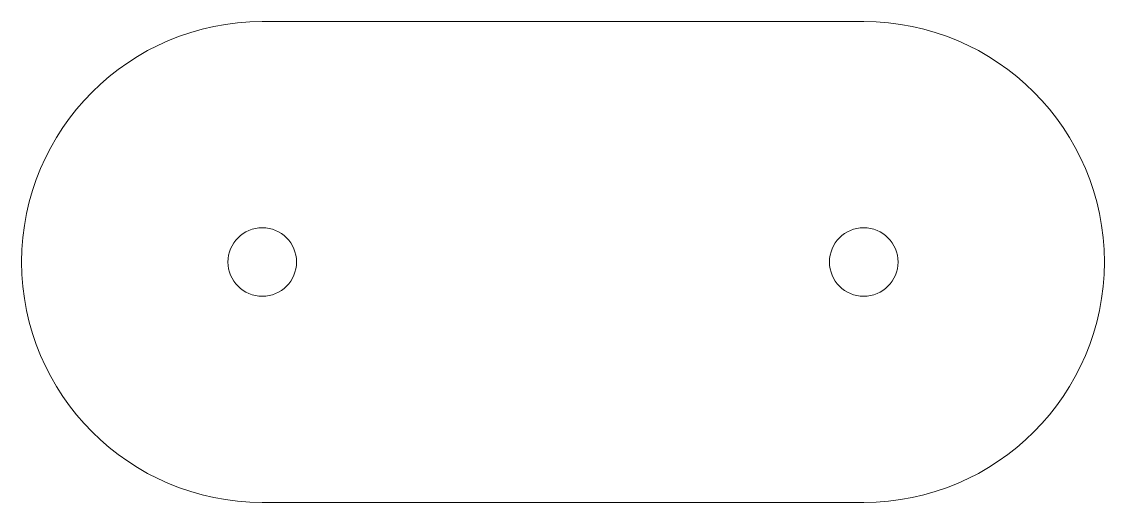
# Model space of a CAD drawing. Header units: millimetres. Extents: x -22.5 to 22.5, y -10 to 10.
import ezdxf

# ---------------------------------------------------------------- set-up
doc = ezdxf.new("R2010")
doc.units = ezdxf.units.MM

msp = doc.modelspace()

# ---------------------------------------------------------------- linework, layer by layer
at = {"color": 7, "linetype": 'Continuous', "lineweight": 15}
for p, q in [((12.5, 10), (-12.5, 10)), ((-12.5, -10), (12.5, -10))]:
    msp.add_line(p, q, dxfattribs=at)
for centre in [(-12.5, 0), (12.5, 0)]:
    msp.add_circle(centre, 1.425, dxfattribs=at)
for centre, start, end in [((-12.5, 0), 90, 270), ((12.5, 0), 270, 90)]:
    msp.add_arc(centre, 10, start, end, dxfattribs=at)

doc.saveas('drawing.dxf')
